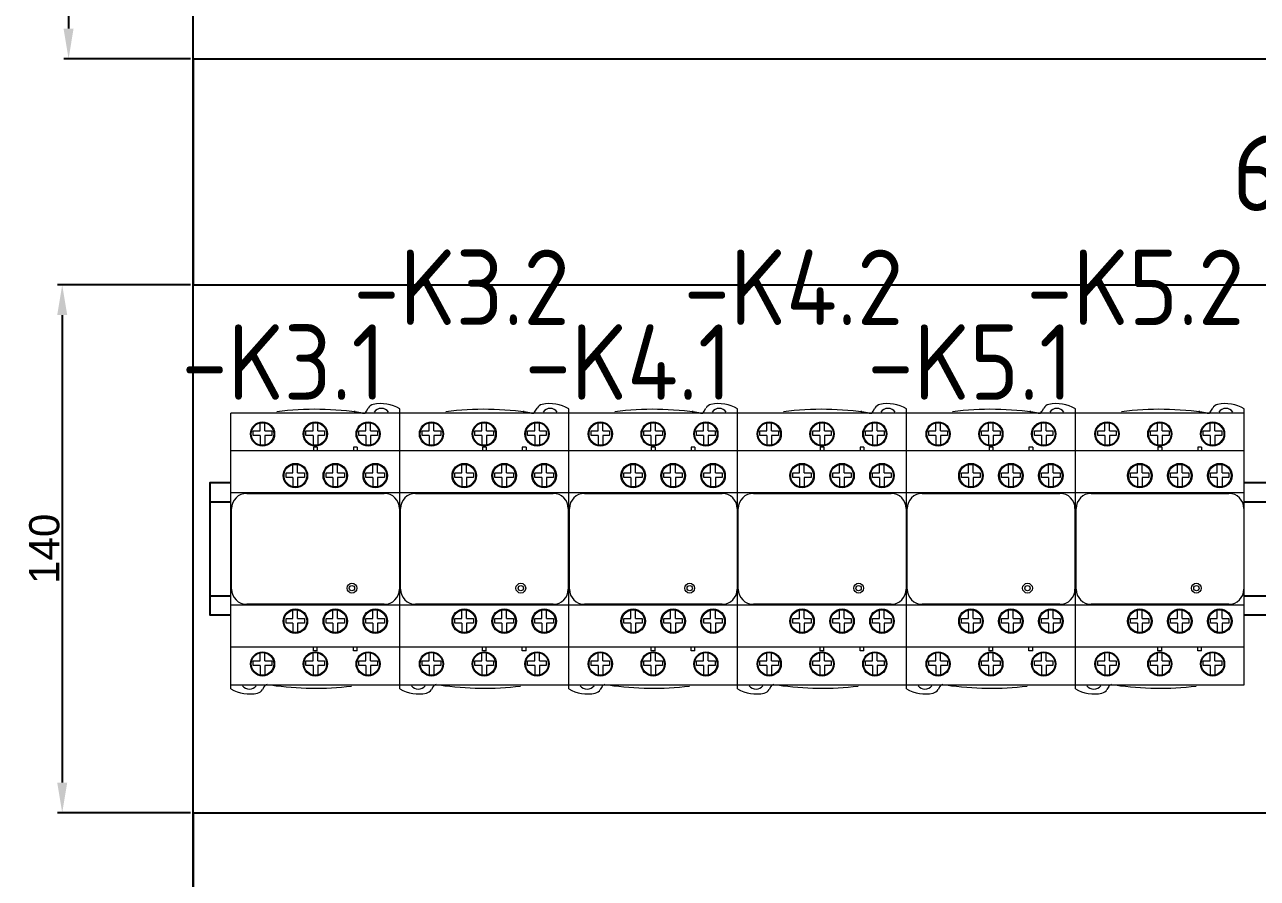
# Model space of a CAD drawing. Header units: millimetres. Extents: x 42151 to 59780, y 37376 to 44547.
# Drawn here: x 47088.9 to 47415.8, y 43327.3 to 43553.8 of the extents above; entities that cross this region are included whole.
import ezdxf
from ezdxf.enums import TextEntityAlignment as Align

# ---------------------------------------------------------------- set-up
doc = ezdxf.new("R2010")
doc.units = ezdxf.units.MM
doc.set_wipeout_variables(frame=1)
doc.layers.add('! NO PLOT !', color=7, linetype='Continuous', true_color=0xff75dd, plot=False)
doc.layers.add('000-PI-Oprema', color=30, linetype='Continuous', lineweight=5)
for name, color, linetype in [('000-PI_TEXT', 7, 'Continuous'), ('002-PI-Kabelska kanalica', 150, 'Continuous'), ('004-PI-DIN Šina', 3, 'Continuous'), ('SI-Ormari', 51, 'Continuous')]:
    doc.layers.add(name, color=color, linetype=linetype)
doc.styles.add('PI0', font='isocpeur.ttf', dxfattribs={"width": 0.9})
doc.styles.get("Standard").update_dxf_attribs({"font": 'arial.ttf'})
doc.dimstyles.new('ISO-25-lb', dxfattribs={"dimtxt": 8, "dimasz": 8, "dimexe": 1.25, "dimexo": 0.625, "dimtad": 1, "dimtxsty": 'Standard', "dimcen": 5, "dimadec": 0, "dimazin": 0, "dimtfac": 1, "dimtmove": 0, "dimatfit": 3, "dimfxl": 1, "dimarcsym": 0})

# ---------------------------------------------------------------- blocks, each defined once
blk = doc.blocks.new('*U136')
at = {"layer": '002-PI-Kabelska kanalica'}
blk.add_line((60, -100), (60, 1630), dxfattribs=at)
blk = doc.blocks.new('*D101')
at = {"layer": '! NO PLOT !', "color": 0, "linetype": 'Continuous', "lineweight": -2, "ltscale": 0.25, "transparency": 16777216}
for p, q in [((47132.9, 43684.75), (47099.27, 43684.75)), ((47100.52, 43676.75), (47100.52, 43552.75)), ((47132.9, 43544.75), (47099.27, 43544.75))]:
    blk.add_line(p, q, dxfattribs=at)
at = {"layer": '! NO PLOT !', "color": 0, "ltscale": 0.25, "transparency": 16777216}
for points in [[(47099.18, 43676.75), (47101.85, 43676.75), (47100.52, 43684.75)], [(47099.18, 43552.75), (47101.85, 43552.75), (47100.52, 43544.75)]]:
    blk.add_solid(points, dxfattribs=at)
at = {"layer": 'Defpoints', "color": 0, "ltscale": 0.25, "transparency": 16777216}
for p in [(47133.53, 43684.75), (47100.52, 43544.75), (47133.53, 43544.75)]:
    blk.add_point(p, dxfattribs=at)
at = {"layer": '! NO PLOT !', "color": 0, "ltscale": 0.25, "transparency": 16777216, "insert": (47095.81, 43614.75), "char_height": 8, "attachment_point": 5, "rotation": 90}
blk.add_mtext('140', dxfattribs=at)
blk = doc.blocks.new('*D102')
at = {"layer": '! NO PLOT !', "color": 0, "linetype": 'Continuous', "lineweight": -2, "ltscale": 0.25, "transparency": 16777216}
for p, q in [((47132.9, 43484.75), (47097.58, 43484.75)), ((47098.83, 43476.75), (47098.83, 43352.75)), ((47132.9, 43344.75), (47097.58, 43344.75))]:
    blk.add_line(p, q, dxfattribs=at)
at = {"layer": '! NO PLOT !', "color": 0, "ltscale": 0.25, "transparency": 16777216}
for points in [[(47097.5, 43476.75), (47100.16, 43476.75), (47098.83, 43484.75)], [(47097.5, 43352.75), (47100.16, 43352.75), (47098.83, 43344.75)]]:
    blk.add_solid(points, dxfattribs=at)
at = {"layer": 'Defpoints', "color": 0, "ltscale": 0.25, "transparency": 16777216}
for p in [(47133.53, 43484.75), (47098.83, 43344.75), (47133.53, 43344.75)]:
    blk.add_point(p, dxfattribs=at)
at = {"layer": '! NO PLOT !', "color": 0, "ltscale": 0.25, "transparency": 16777216, "insert": (47094.12, 43414.75), "char_height": 8, "attachment_point": 5, "rotation": 90}
blk.add_mtext('140', dxfattribs=at)
blk = doc.blocks.new('*U137')
at = {"layer": '002-PI-Kabelska kanalica'}
for p, q in [((-20, -100), (-20, 519)), ((40, -100), (40, 519)), ((-20, -100), (40, -100))]:
    blk.add_line(p, q, dxfattribs=at)
blk = doc.blocks.new('*U134')
at = {"layer": '004-PI-DIN Šina'}
blk.add_lwpolyline([(610, -17.5), (610, 17.5), (0, 17.5), (0, -17.5)], close=True, dxfattribs=at)
for points in [[(0, 12.5), (610, 12.5)], [(0, -12.5), (610, -12.5)]]:
    blk.add_lwpolyline(points, dxfattribs=at)
blk = doc.blocks.new('LC1D09MD')
blk.add_wipeout([(48577.11, 46449.99), (48621.91, 46449.99), (48621.91, 46377.99), (48577.11, 46377.99)]).dxf.layer = '000-PI-Oprema'
at = {"layer": '000-PI-Oprema'}
for p, q in [((48610.01, 46450.15), (48610.01, 46450.64)), ((48613.06, 46450.54), (48613.53, 46451.37)), ((48621.91, 46377.99), (48621.91, 46451.2)), ((48577.11, 46376.88), (48577.11, 46449.99)), ((48621.91, 46449.99), (48577.11, 46449.99)), ((48584.9, 46445.29), (48584.9, 46447.42)), ((48586.13, 46445.29), (48586.13, 46447.42)), ((48598.9, 46445.29), (48598.9, 46447.42)), ((48600.13, 46445.29), (48600.13, 46447.42)), ((48612.9, 46445.29), (48612.9, 46447.42)), ((48614.13, 46445.29), (48614.13, 46447.42)), ((48583.03, 46444.06), (48583.03, 46445.29)), ((48583.03, 46445.29), (48584.9, 46445.29)), ((48584.9, 46444.06), (48583.03, 46444.06)), ((48584.9, 46444.06), (48584.9, 46441.55)), ((48586.13, 46445.29), (48587.97, 46445.29)), ((48586.13, 46444.06), (48586.13, 46441.55)), ((48587.97, 46444.06), (48586.13, 46444.06)), ((48587.97, 46445.29), (48587.97, 46444.06)), ((48597.03, 46444.06), (48597.03, 46445.29)), ((48597.03, 46445.29), (48598.9, 46445.29)), ((48598.9, 46444.06), (48597.03, 46444.06)), ((48598.9, 46444.06), (48598.9, 46441.55)), ((48600.13, 46445.29), (48601.97, 46445.29)), ((48600.13, 46444.06), (48600.13, 46441.55)), ((48601.97, 46444.06), (48600.13, 46444.06)), ((48601.97, 46445.29), (48601.97, 46444.06)), ((48611.03, 46444.06), (48611.03, 46445.29)), ((48611.03, 46445.29), (48612.9, 46445.29)), ((48612.9, 46444.06), (48611.03, 46444.06)), ((48612.9, 46444.06), (48612.9, 46441.55)), ((48614.13, 46445.29), (48615.97, 46445.29)), ((48614.13, 46444.06), (48614.13, 46441.55)), ((48615.97, 46444.06), (48614.13, 46444.06)), ((48615.97, 46445.29), (48615.97, 46444.06)), ((48599.01, 46440.99), (48599.01, 46439.99)), ((48600.01, 46440.99), (48599.01, 46440.99)), ((48600.01, 46440.99), (48600.01, 46439.99)), ((48609.61, 46440.99), (48609.61, 46439.99)), ((48610.61, 46440.99), (48609.61, 46440.99)), ((48610.61, 46440.99), (48610.61, 46439.99)), ((48621.91, 46439.99), (48577.11, 46439.99)), ((48591.74, 46432.91), (48591.74, 46434.16)), ((48591.74, 46434.16), (48593.56, 46434.16)), ((48593.56, 46434.16), (48593.56, 46436.37)), ((48594.81, 46434.16), (48594.81, 46436.38)), ((48594.81, 46434.16), (48596.64, 46434.16)), ((48596.64, 46434.16), (48596.64, 46432.91)), ((48602.34, 46432.91), (48602.34, 46434.16)), ((48602.34, 46434.16), (48604.16, 46434.16)), ((48604.16, 46434.16), (48604.16, 46436.37)), ((48605.41, 46434.16), (48605.41, 46436.38)), ((48605.41, 46434.16), (48607.24, 46434.16)), ((48607.24, 46434.16), (48607.24, 46432.91)), ((48612.94, 46432.91), (48612.94, 46434.16)), ((48612.94, 46434.16), (48614.76, 46434.16)), ((48614.76, 46434.16), (48614.76, 46436.37)), ((48616.01, 46434.16), (48616.01, 46436.38)), ((48616.01, 46434.16), (48617.84, 46434.16)), ((48617.84, 46434.16), (48617.84, 46432.91)), ((48593.56, 46432.91), (48591.74, 46432.91)), ((48593.56, 46432.91), (48593.56, 46430.51)), ((48594.81, 46432.91), (48594.81, 46430.5)), ((48596.64, 46432.91), (48594.81, 46432.91)), ((48604.16, 46432.91), (48602.34, 46432.91)), ((48604.16, 46432.91), (48604.16, 46430.51)), ((48605.41, 46432.91), (48605.41, 46430.5)), ((48607.24, 46432.91), (48605.41, 46432.91)), ((48614.76, 46432.91), (48612.94, 46432.91)), ((48614.76, 46432.91), (48614.76, 46430.51)), ((48616.01, 46432.91), (48616.01, 46430.5)), ((48617.84, 46432.91), (48616.01, 46432.91)), ((48621.91, 46428.89), (48577.11, 46428.89)), ((48581.31, 46428.74), (48617.81, 46428.74)), ((48577.31, 46403.31), (48577.31, 46424.74)), ((48621.81, 46424.74), (48621.81, 46403.31)), ((48621.91, 46399.09), (48577.11, 46399.09)), ((48617.81, 46399.31), (48581.31, 46399.31)), ((48591.74, 46395.56), (48593.56, 46395.56)), ((48591.74, 46394.31), (48591.74, 46395.56)), ((48593.56, 46395.56), (48593.56, 46397.77)), ((48594.81, 46395.56), (48594.81, 46397.78)), ((48594.81, 46395.56), (48596.64, 46395.56)), ((48596.64, 46395.56), (48596.64, 46394.31)), ((48602.34, 46395.56), (48604.16, 46395.56)), ((48602.34, 46394.31), (48602.34, 46395.56)), ((48604.16, 46395.56), (48604.16, 46397.77)), ((48605.41, 46395.56), (48605.41, 46397.78)), ((48605.41, 46395.56), (48607.24, 46395.56)), ((48607.24, 46395.56), (48607.24, 46394.31)), ((48612.94, 46395.56), (48614.76, 46395.56)), ((48612.94, 46394.31), (48612.94, 46395.56)), ((48614.76, 46395.56), (48614.76, 46397.77)), ((48616.01, 46395.56), (48616.01, 46397.78)), ((48616.01, 46395.56), (48617.84, 46395.56)), ((48617.84, 46395.56), (48617.84, 46394.31)), ((48593.56, 46394.31), (48591.74, 46394.31)), ((48593.56, 46394.31), (48593.56, 46391.91)), ((48596.64, 46394.31), (48594.81, 46394.31)), ((48594.81, 46394.31), (48594.81, 46391.9)), ((48604.16, 46394.31), (48602.34, 46394.31)), ((48604.16, 46394.31), (48604.16, 46391.91)), ((48607.24, 46394.31), (48605.41, 46394.31)), ((48605.41, 46394.31), (48605.41, 46391.9)), ((48614.76, 46394.31), (48612.94, 46394.31)), ((48614.76, 46394.31), (48614.76, 46391.91)), ((48617.84, 46394.31), (48616.01, 46394.31)), ((48616.01, 46394.31), (48616.01, 46391.9)), ((48577.11, 46387.99), (48621.91, 46387.99)), ((48584.9, 46384.29), (48584.9, 46386.42)), ((48586.13, 46384.29), (48586.13, 46386.42)), ((48598.9, 46384.29), (48598.9, 46386.42)), ((48599.01, 46386.99), (48599.01, 46387.99)), ((48600.01, 46386.99), (48599.01, 46386.99)), ((48600.01, 46386.99), (48600.01, 46387.99)), ((48600.13, 46384.29), (48600.13, 46386.42)), ((48609.61, 46386.99), (48609.61, 46387.99)), ((48610.61, 46386.99), (48609.61, 46386.99)), ((48610.61, 46386.99), (48610.61, 46387.99)), ((48612.9, 46384.29), (48612.9, 46386.42)), ((48614.13, 46384.29), (48614.13, 46386.42)), ((48583.03, 46384.29), (48584.9, 46384.29)), ((48583.03, 46383.06), (48583.03, 46384.29)), ((48584.9, 46383.06), (48583.03, 46383.06)), ((48584.9, 46383.06), (48584.9, 46380.55)), ((48586.13, 46384.29), (48587.97, 46384.29)), ((48587.97, 46383.06), (48586.13, 46383.06)), ((48586.13, 46383.06), (48586.13, 46380.55)), ((48587.97, 46384.29), (48587.97, 46383.06)), ((48597.03, 46384.29), (48598.9, 46384.29)), ((48597.03, 46383.06), (48597.03, 46384.29)), ((48598.9, 46383.06), (48597.03, 46383.06)), ((48598.9, 46383.06), (48598.9, 46380.55)), ((48600.13, 46384.29), (48601.97, 46384.29)), ((48601.97, 46383.06), (48600.13, 46383.06)), ((48600.13, 46383.06), (48600.13, 46380.55)), ((48601.97, 46384.29), (48601.97, 46383.06)), ((48611.03, 46384.29), (48612.9, 46384.29)), ((48611.03, 46383.06), (48611.03, 46384.29)), ((48612.9, 46383.06), (48611.03, 46383.06)), ((48612.9, 46383.06), (48612.9, 46380.55)), ((48614.13, 46384.29), (48615.97, 46384.29)), ((48615.97, 46383.06), (48614.13, 46383.06)), ((48614.13, 46383.06), (48614.13, 46380.55)), ((48615.97, 46384.29), (48615.97, 46383.06)), ((48577.11, 46377.99), (48621.91, 46377.99)), ((48585.96, 46377.54), (48585.49, 46376.71))]:
    blk.add_line(p, q, dxfattribs=at)
for centre, radius in [((48585.51, 46444.49), 3.2), ((48585.51, 46444.49), 3), ((48599.51, 46444.49), 3.2), ((48599.51, 46444.49), 3), ((48613.51, 46444.49), 3.2), ((48613.51, 46444.49), 3), ((48594.21, 46433.44), 3.25), ((48594.21, 46433.44), 3), ((48604.81, 46433.44), 3.25), ((48604.81, 46433.44), 3), ((48615.41, 46433.44), 3.25), ((48615.41, 46433.44), 3), ((48609.21, 46403.59), 1.3), ((48609.21, 46403.59), 0.7), ((48594.21, 46394.84), 3.25), ((48604.81, 46394.84), 3.25), ((48615.41, 46394.84), 3.25), ((48594.21, 46394.84), 3), ((48604.81, 46394.84), 3), ((48615.41, 46394.84), 3), ((48585.51, 46383.49), 3.2), ((48585.51, 46383.49), 3), ((48599.51, 46383.49), 3.2), ((48599.51, 46383.49), 3), ((48613.51, 46383.49), 3.2), ((48613.51, 46383.49), 3)]:
    blk.add_circle(centre, radius, dxfattribs=at)
for centre, radius, start, end in [((48599.51, 46371.04), 80, 80.9942, 97.3241), ((48612.19, 46451.04), 1, 260.9942, 330), ((48615.27, 46450.37), 2, 101.8653, 150), ((48616.91, 46442.54), 10, 60, 101.8653), ((48617.01, 46449.04), 2.25, 33.3495, 146.5265), ((48581.31, 46424.74), 4, 90, 180), ((48617.81, 46424.74), 4, 0, 90), ((48581.31, 46403.31), 4, 180, 270), ((48617.81, 46403.31), 4, 270, 0), ((48582.11, 46385.54), 10, 240, 281.8653), ((48582.01, 46379.04), 2.25, 215.7424, 324.127), ((48583.76, 46377.71), 2, 281.8653, 330), ((48586.83, 46377.04), 1, 95.8055, 150), ((48599.51, 46457.04), 80, 261.5489, 276.9102)]:
    blk.add_arc(centre, radius, start, end, dxfattribs=at)

msp = doc.modelspace()

# ---------------------------------------------------------------- block references
msp.add_blockref('*U134', (47138.026, 43414.747))
at = {"layer": 'SI-Ormari'}
msp.add_blockref('*U136', (47073.526, 42314.747), dxfattribs=at)
at = {"layer": 'SI-Ormari', "rotation": 270}
for p in [(47233.526, 43524.747), (47233.526, 43324.747)]:
    msp.add_blockref('*U137', p, dxfattribs=at)

# ---------------------------------------------------------------- texts
at = {"layer": '000-PI_TEXT', "style": 'PI0', "width": 0.9}
for s, p in [('-K3.2', (47204.76, 43484.153)), ('-K4.2', (47292.821, 43484.153)), ('-K5.2', (47383.496, 43484.153))]:
    msp.add_text(s, height=20, dxfattribs=at).set_placement(p, align=Align.MIDDLE)
at = {"layer": '000-PI_TEXT', "insert": (47443.026, 43514.375), "char_height": 20, "width": 16.78721, "attachment_point": 5, "style": 'PI0'}
msp.add_mtext('{\\fISOCPEUR|b0|i0|c238|p34;6}0X{\\fISOCPEUR|b0|i0|c238|p34;8}0', dxfattribs=at)

# ---------------------------------------------------------------- dimensions: what is measured, and where the dimension line sits
at = {"layer": '! NO PLOT !', "ltscale": 0.25}
for base, p1, p2, picture, middle in [((47100.518, 43544.747), (47133.526, 43684.747), (47133.526, 43544.747), '*D101', (47100.518, 43614.747)), ((47098.829, 43344.747), (47133.526, 43484.747), (47133.526, 43344.747), '*D102', (47098.829, 43414.747))]:
    dim = msp.add_linear_dim(base=base, p1=p1, p2=p2, angle=90, dimstyle='ISO-25-lb', dxfattribs=at)
    dim.commit()
    dim.dimension.update_dxf_attribs({"geometry": picture, "text_midpoint": middle, "dimtype": 160})

# ---------------------------------------------------------------- next in the draw order: block references
at = {"layer": '000-PI-Oprema'}
msp.add_blockref('LC1D09MD', (-1433.534, -2999.278), dxfattribs=at)

# ---------------------------------------------------------------- next in the draw order: block references
msp.add_blockref('LC1D09MD', (-1388.734, -2999.278), dxfattribs=at)

# ---------------------------------------------------------------- next in the draw order: texts
at = {"layer": '000-PI_TEXT', "style": 'PI0', "width": 0.9}
msp.add_text('-K3.1', height=20, dxfattribs=at).set_placement((47157.531, 43464.315), align=Align.MIDDLE)

# ---------------------------------------------------------------- next in the draw order: block references
at = {"layer": '000-PI-Oprema'}
msp.add_blockref('LC1D09MD', (-1343.934, -2999.278), dxfattribs=at)

# ---------------------------------------------------------------- next in the draw order: block references
msp.add_blockref('LC1D09MD', (-1299.134, -2999.278), dxfattribs=at)

# ---------------------------------------------------------------- next in the draw order: texts
at = {"layer": '000-PI_TEXT', "style": 'PI0', "width": 0.9}
msp.add_text('-K4.1', height=20, dxfattribs=at).set_placement((47249.01, 43464.315), align=Align.MIDDLE)

# ---------------------------------------------------------------- next in the draw order: block references
at = {"layer": '000-PI-Oprema'}
msp.add_blockref('LC1D09MD', (-1254.334, -2999.278), dxfattribs=at)

# ---------------------------------------------------------------- next in the draw order: block references
msp.add_blockref('LC1D09MD', (-1209.534, -2999.278), dxfattribs=at)

# ---------------------------------------------------------------- next in the draw order: texts
at = {"layer": '000-PI_TEXT', "style": 'PI0', "width": 0.9}
msp.add_text('-K5.1', height=20, dxfattribs=at).set_placement((47339.685, 43464.315), align=Align.MIDDLE)

doc.saveas('drawing.dxf')
